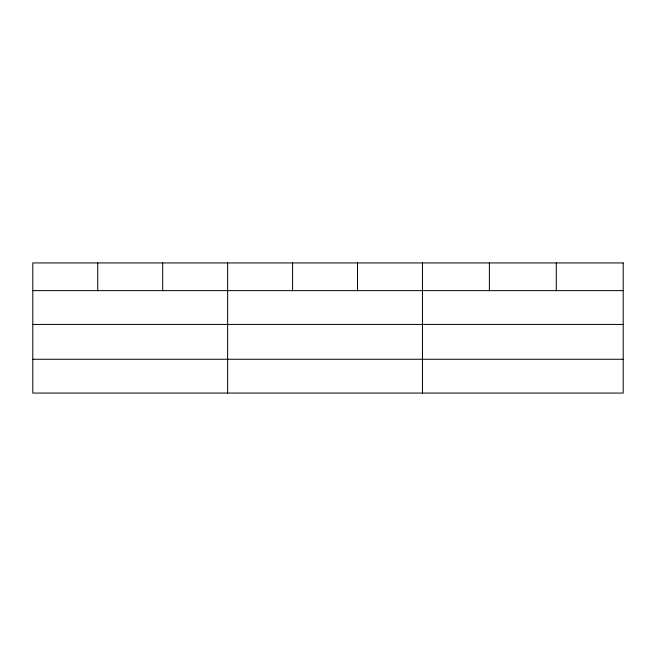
<?xml version="1.0" encoding="UTF-8"?>
<svg xmlns="http://www.w3.org/2000/svg" width="656" height="656" viewBox="0 0 656 656"><rect width="100%" height="100%" fill="white"/><g stroke="black" fill="none" stroke-linecap="round" stroke-linejoin="round"><path stroke-width="0.98" d="M32.8 290.633L623.2 290.633M32.8 324.433L623.2 324.433M32.8 359.258L623.2 359.258M556.288 262.941L556.288 290.633M489.376 262.941L489.376 290.633M422.464 262.941L422.464 393.059M357.52 262.941L357.52 290.633M292.576 262.941L292.576 290.633M227.632 262.941L227.632 393.059M162.688 262.941L162.688 290.633M97.744 262.941L97.744 290.633M623.2 262.941L32.8 262.941L32.8 393.059L623.2 393.059L623.2 262.941"/></g></svg>
